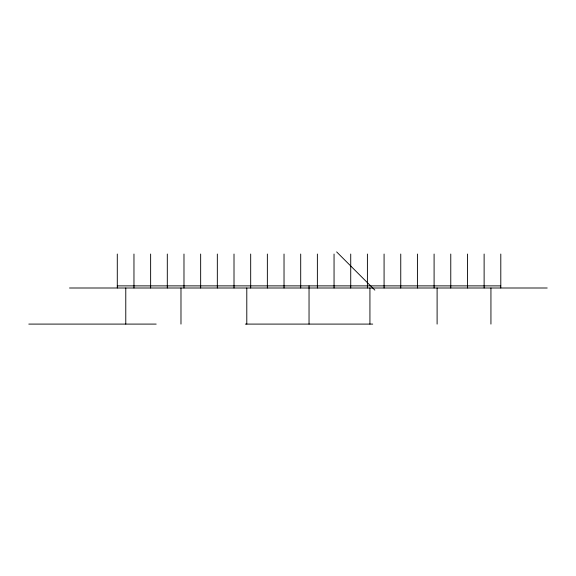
<?xml version="1.0" encoding="UTF-8"?>
<svg xmlns="http://www.w3.org/2000/svg" width="576" height="576" viewBox="0 0 576 576"><rect width="100%" height="100%" fill="white"/><g stroke="black" fill="none" stroke-linecap="round" stroke-linejoin="round"><path stroke-width="0.86" d="M117.288 285.876L500.796 285.876M69.516 288L547.2 288M28.8 324.094L156.182 324.094M245.347 324.094L372.73 324.094M336.643 251.906L374.854 290.124M500.796 254.03L500.796 288M490.939 288L490.939 324.094M484.121 254.03L484.121 288M467.446 254.03L467.446 288M450.77 254.03L450.77 288M437.105 288L437.105 324.094M434.095 254.03L434.095 288M417.42 254.03L417.42 288M400.752 254.03L400.752 288M384.077 254.03L384.077 288M369.929 288L369.929 324.094M367.402 254.03L367.402 288M350.726 254.03L350.726 288M334.051 254.03L334.051 288M317.376 254.03L317.376 288M309.038 285.876L309.038 324.094M300.701 254.03L300.701 288M284.026 254.03L284.026 288M267.358 254.03L267.358 288M250.682 254.03L250.682 288M246.794 288L246.794 324.094M234.007 254.03L234.007 288M217.332 254.03L217.332 288M200.657 254.03L200.657 288M183.982 254.03L183.982 288M180.979 288L180.979 324.094M167.306 254.03L167.306 288M150.631 254.03L150.631 288M133.963 254.03L133.963 288M125.777 288L125.777 324.094M117.288 254.03L117.288 288"/></g></svg>
